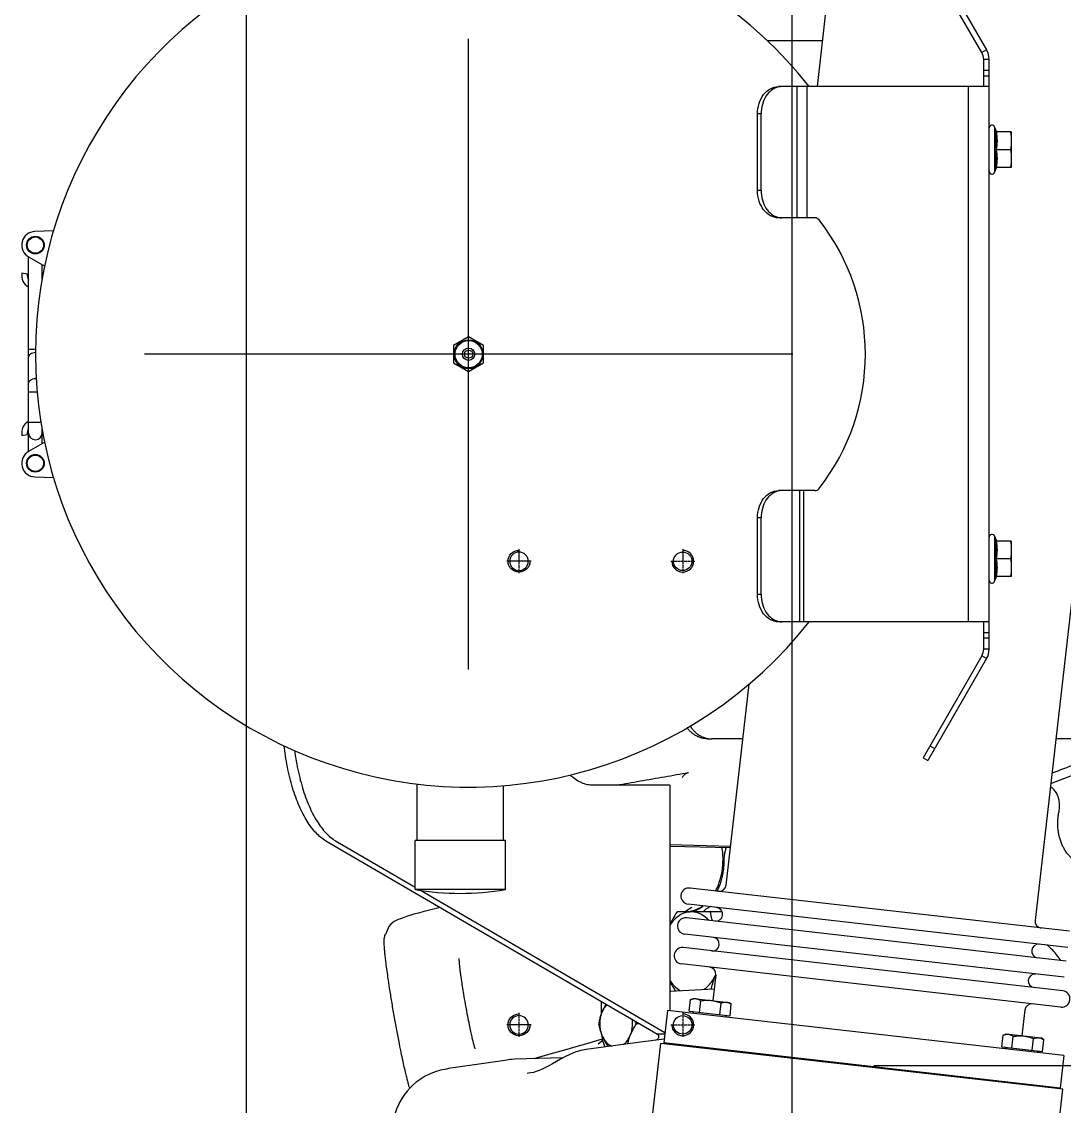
# Model space of a CAD drawing. Header units: millimetres. Extents: x 156850 to 204135, y 56350 to 74150.
# Drawn here: x 173967.8 to 174349.8, y 60517.2 to 60914.9 of the extents above; entities that cross this region are included whole.
import ezdxf

# ---------------------------------------------------------------- set-up
doc = ezdxf.new("R2010")
doc.units = ezdxf.units.MM
doc.header["$LTSCALE"] = 150
doc.linetypes.add('X-2F-PLAN$0$CENTER', pattern=[2, 1.25, -0.25, 0.25, -0.25])
doc.layers.add('-----33 Equipment', color=5, linetype='Continuous')

# ---------------------------------------------------------------- blocks, each defined once
blk = doc.blocks.new('X-2F-PLAN$0$screw_m8_l')
at = {"linetype": 'X-2F-PLAN$0$CENTER', "ltscale": 0.004064}
for p, q in [((0, -4.4), (0, 4.4)), ((-4.4, 0), (4.4, 0))]:
    blk.add_line(p, q, dxfattribs=at)
blk.add_circle((0, 0), 3.4)
blk.add_arc((0, 0), 4, 270, 180)
blk = doc.blocks.new('X-2F-PLAN$0$filter_oben')
at = {"color": 0, "linetype": 'Continuous'}
for p, q in [((1207.47, 6957.96), (1207.82, 6955.99)), ((1267.05, 6957.96), (1266.69, 6955.99)), ((1192.26, 6953.19), (1192.06, 6946.43)), ((1199.33, 6955.54), (1198.92, 6955.54)), ((1205.01, 6949.62), (1201.59, 6955.54)), ((1201.59, 6955.54), (1272.93, 6955.54)), ((1212.36, 6955.54), (1212.36, 6951.02)), ((1223.42, 6955.54), (1223.42, 6952.36)), ((1239.1, 6955.54), (1239.1, 6953.04)), ((1272.93, 6955.54), (1269.51, 6949.62)), ((1275.18, 6955.54), (1275.6, 6955.54)), ((1282.46, 6946.43), (1282.26, 6953.19)), ((1199.33, 6950.54), (1198.92, 6950.54)), ((1204.48, 6950.54), (1209.75, 6950.54)), ((1264.77, 6950.54), (1270.04, 6950.54)), ((1275.18, 6950.54), (1275.59, 6950.54)), ((1234.08, 6799.75), (1230.91, 6794.25)), ((1240.43, 6799.75), (1234.08, 6799.75)), ((1243.61, 6794.25), (1240.43, 6799.75)), ((1230.91, 6794.25), (1234.08, 6788.75)), ((1240.43, 6788.75), (1243.61, 6794.25)), ((1234.08, 6788.75), (1240.43, 6788.75)), ((1149.13, 6687.09), (1149.13, 6688.38)), ((1149.13, 6688.38), (1177.26, 6688.38)), ((1149.13, 6687.09), (1177.26, 6687.09)), ((1177.26, 6687.09), (1177.26, 6688.38)), ((1297.26, 6687.09), (1297.26, 6688.38)), ((1297.26, 6688.38), (1325.38, 6688.38)), ((1297.26, 6687.09), (1325.38, 6687.09)), ((1325.38, 6687.09), (1325.38, 6688.38)), ((1139.13, 6603.5), (1139.13, 6680.72)), ((1187.26, 6667.39), (1187.26, 6680.72)), ((1287.26, 6667.39), (1287.26, 6680.72)), ((1335.38, 6603.5), (1335.38, 6680.72)), ((1335.38, 6673.99), (1287.26, 6673.99)), ((1187.26, 6673.04), (1139.13, 6673.04)), ((1187.26, 6671.58), (1139.13, 6671.58)), ((1335.38, 6670.34), (1287.26, 6670.34)), ((1089.29, 6627.73), (1088.29, 6626)), ((1125.63, 6604.44), (1088.29, 6626)), ((1126.63, 6606.17), (1089.29, 6627.73)), ((1347.88, 6606.17), (1385.23, 6627.73)), ((1386.23, 6626), (1348.88, 6604.44)), ((1093.62, 6625.23), (1092.62, 6623.5)), ((1139.13, 6611.11), (1335.38, 6611.11)), ((1125.63, 6604.44), (1126.63, 6606.17)), ((1348.88, 6604.44), (1347.88, 6606.17)), ((1129.13, 6603.5), (1129.13, 6605.5)), ((1129.13, 6605.5), (1139.13, 6605.5)), ((1129.13, 6603.5), (1345.38, 6603.5)), ((1133.13, 6603.5), (1133.13, 6605.5)), ((1135.13, 6603.5), (1135.13, 6605.5)), ((1335.38, 6605.5), (1345.38, 6605.5)), ((1339.38, 6605.5), (1339.38, 6603.5)), ((1341.38, 6605.5), (1341.38, 6603.5)), ((1345.38, 6603.5), (1345.38, 6605.5)), ((1153.99, 6601.49), (1155.43, 6600.96)), ((1170.53, 6601.49), (1153.99, 6601.49)), ((1155.43, 6600.96), (1155.41, 6601.36)), ((1155.76, 6595.4), (1155.76, 6600.84)), ((1162.26, 6595.67), (1162.26, 6600.84)), ((1168.76, 6595.4), (1168.76, 6600.84)), ((1170.53, 6601.49), (1169.09, 6600.96)), ((1169.11, 6601.36), (1169.09, 6600.96)), ((1305.43, 6600.96), (1303.99, 6601.49)), ((1320.53, 6601.49), (1303.99, 6601.49)), ((1305.43, 6600.96), (1305.41, 6601.36)), ((1305.76, 6595.4), (1305.76, 6600.84)), ((1312.26, 6595.67), (1312.26, 6600.84)), ((1318.76, 6595.4), (1318.76, 6600.84)), ((1320.53, 6601.49), (1319.09, 6600.96)), ((1319.11, 6601.36), (1319.09, 6600.96)), ((1168.76, 6595.4), (1155.76, 6595.4)), ((1318.76, 6595.4), (1305.76, 6595.4))]:
    blk.add_line(p, q, dxfattribs=at)
for centre, radius in [((1197.26, 6953.04), 3.25), ((1197.26, 6953.04), 3), ((1277.26, 6953.04), 3.25), ((1277.26, 6953.04), 3), ((1237.26, 6794.25), 5.3), ((1237.26, 6794.25), 5), ((1237.26, 6794.25), 2.25), ((1237.26, 6794.25), 1.5)]:
    blk.add_circle(centre, radius, dxfattribs=at)
for centre, radius, start, end in [((1197.26, 6953.04), 5, 30, 178.2775), ((1208.36, 6953.04), 5, 30.0871, 100.314), ((1208.36, 6953.04), 3, 56.7467, 100.314), ((1266.16, 6953.04), 5, 79.686, 149.9129), ((1266.16, 6953.04), 3, 79.686, 123.2533), ((1277.26, 6953.04), 5, 1.7225, 150), ((1237.26, 6794.25), 158.75, 308.1867, 231.8133), ((1208.36, 6953.04), 2.5, 90, 270), ((1225.07, 6953.04), 3.28, 353.5079, 0.0015), ((1145.07, 6679.43), 5.94, 167.7899, 179.9545), ((1181.32, 6679.43), 5.94, 0.0455, 12.2101), ((1293.2, 6679.43), 5.94, 167.7899, 179.9545), ((1329.44, 6679.43), 5.94, 0.0455, 12.2101), ((1189.25, 6667.39), 1.99, 180.0271, 232.0564), ((1285.27, 6667.39), 1.99, 307.9436, 359.9729), ((1129.13, 6610.5), 5, 240, 270), ((1345.38, 6610.5), 5, 270, 300), ((1129.13, 6610.5), 7, 240, 270), ((1154.35, 6602.46), 1.04, 90, 250), ((1170.17, 6602.46), 1.04, 290, 90), ((1304.35, 6602.46), 1.04, 90, 250), ((1320.17, 6602.46), 1.04, 290, 90), ((1345.38, 6610.5), 7, 270, 300), ((1155.26, 6600.49), 0.5, 0, 70), ((1169.26, 6600.49), 0.5, 110, 180), ((1305.26, 6600.49), 0.5, 0, 70), ((1319.26, 6600.49), 0.5, 110, 180)]:
    blk.add_arc(centre, radius, start, end, dxfattribs=at)
blk.add_ellipse((1237.26, 6728.87), major_axis=(79.68, 7.18), ratio=1, start_param=-2.323644, end_param=-0.997802, dxfattribs=at)
for points, start_tangent, end_tangent in [([(1226.46, 6955.54), (1227.18, 6955.35), (1227.8, 6954.81), (1228.21, 6954), (1228.35, 6953.04)], (1, 0), (0, -1)), ([(1236.06, 6955.54), (1236.79, 6955.35), (1237.4, 6954.81), (1237.82, 6954), (1237.96, 6953.04)], (1, 0), (0, -1)), ([(1139.13, 6680.72), (1139.9, 6683.65), (1142.06, 6686.14), (1145.31, 6687.8), (1149.13, 6688.38)], (0, 1), (1, 0)), ([(1149.13, 6687.09), (1145.69, 6686.62), (1142.67, 6685.28), (1140.44, 6683.21), (1139.27, 6680.68)], (-1, 0), (-0.211309, -0.977419)), ([(1177.26, 6688.38), (1181.09, 6687.8), (1184.33, 6686.14), (1186.5, 6683.65), (1187.26, 6680.72)], (1, 0), (0, -1)), ([(1187.12, 6680.68), (1185.96, 6683.21), (1183.73, 6685.28), (1180.7, 6686.62), (1177.26, 6687.09)], (-0.211309, 0.977419), (-1, 0)), ([(1287.26, 6680.72), (1288.02, 6683.65), (1290.19, 6686.14), (1293.43, 6687.8), (1297.26, 6688.38)], (0, 1), (1, 0)), ([(1297.26, 6687.09), (1293.81, 6686.62), (1290.79, 6685.28), (1288.56, 6683.21), (1287.39, 6680.68)], (-1, 0), (-0.211309, -0.977419)), ([(1325.38, 6688.38), (1329.21, 6687.8), (1332.45, 6686.14), (1334.62, 6683.65), (1335.38, 6680.72)], (1, 0), (0, -1)), ([(1335.25, 6680.68), (1334.08, 6683.21), (1331.85, 6685.28), (1328.83, 6686.62), (1325.38, 6687.09)], (-0.211309, 0.977419), (-1, 0)), ([(1155.41, 6601.36), (1158.84, 6600.96), (1162.26, 6601.36)], (0.978182, -0.207751), (0.977723, 0.209898)), ([(1155.76, 6600.84), (1155.65, 6601.16), (1155.41, 6601.36)], (0, 1), (-0.919946, 0.392044)), ([(1155.76, 6600.84), (1159.01, 6600.5), (1162.26, 6600.84)], (0.980846, -0.194784), (0.980846, 0.194785)), ([(1162.26, 6600.84), (1162.26, 6601.01), (1162.26, 6601.36)], (0.005342, 0.999986), (0.065616, 0.997845)), ([(1162.26, 6601.36), (1165.67, 6600.96), (1169.11, 6601.36)], (0.977723, -0.209898), (0.978182, 0.207751)), ([(1162.26, 6600.84), (1165.51, 6600.5), (1168.76, 6600.84)], (0.980846, -0.194784), (0.980846, 0.194784)), ([(1168.76, 6600.84), (1168.86, 6601.16), (1169.11, 6601.36)], (0.005342, 0.999986), (0.923771, 0.382946)), ([(1305.41, 6601.36), (1308.84, 6600.96), (1312.26, 6601.36)], (0.978182, -0.207751), (0.977723, 0.209898)), ([(1305.76, 6600.84), (1305.65, 6601.16), (1305.41, 6601.36)], (0, 1), (-0.919946, 0.392044)), ([(1305.76, 6600.84), (1309.01, 6600.5), (1312.26, 6600.84)], (0.980846, -0.194784), (0.980846, 0.194785)), ([(1312.26, 6600.84), (1312.26, 6601.01), (1312.26, 6601.36)], (0.005342, 0.999986), (0.065616, 0.997845)), ([(1312.26, 6601.36), (1315.67, 6600.96), (1319.11, 6601.36)], (0.977723, -0.209898), (0.978182, 0.207751)), ([(1312.26, 6600.84), (1315.51, 6600.5), (1318.76, 6600.84)], (0.980846, -0.194784), (0.980846, 0.194784)), ([(1318.76, 6600.84), (1318.86, 6601.16), (1319.11, 6601.36)], (0.005342, 0.999986), (0.923771, 0.382946)), ([(1159.01, 6595.4), (1155.76, 6595.67)], (-1, 0), (-0.988244, 0.152882)), ([(1162.26, 6595.67), (1159.01, 6595.4)], (-0.988244, -0.152882), (-1, 0)), ([(1165.51, 6595.4), (1162.26, 6595.67)], (-1, 0), (-0.988244, 0.152882)), ([(1168.76, 6595.67), (1165.51, 6595.4)], (-0.988244, -0.152882), (-1, 0)), ([(1309.01, 6595.4), (1305.76, 6595.67)], (-1, 0), (-0.988244, 0.152882)), ([(1312.26, 6595.67), (1309.01, 6595.4)], (-0.988244, -0.152882), (-1, 0)), ([(1315.51, 6595.4), (1312.26, 6595.67)], (-1, 0), (-0.988244, 0.152882)), ([(1318.76, 6595.67), (1315.51, 6595.4)], (-0.988244, -0.152882), (-1, 0))]:
    blk.add_spline(points, degree=3, dxfattribs=dict(at, start_tangent=start_tangent, end_tangent=end_tangent))
blk = doc.blocks.new('X-2F-PLAN$0$A$C73FA2420')
at = {"color": 0, "linetype": 'X-2F-PLAN$0$CENTER', "ltscale": 4}
for p, q in [((1038.74, 1387.96), (1038.74, 1625.51)), ((923.09, 1506.73), (1154.39, 1506.73))]:
    blk.add_line(p, q, dxfattribs=at)
at = {"color": 0, "linetype": 'Continuous'}
for p, q in [((860.31, 1559.12), (789.46, 1437.55)), ((860.31, 1555.49), (843.28, 1526.28)), ((828.27, 1536.27), (825.98, 1537.26)), ((831.06, 1533.29), (830.69, 1533.97)), ((842.16, 1524.36), (789.97, 1434.8)), ((835.88, 1517.2), (834.22, 1523.57)), ((842.4, 1526.28), (860.4, 1526.28)), ((842.4, 1493.28), (842.4, 1526.28)), ((860.4, 1493.28), (860.4, 1526.28)), ((860.4, 1525.65), (881.12, 1525.65)), ((842.4, 1493.28), (860.4, 1493.28)), ((860.4, 1493.9), (880.51, 1493.9)), ((780.71, 1472.19), (780.19, 1489.87)), ((775.02, 1485.33), (775.02, 1485.33)), ((880.73, 1432.99), (880.73, 1461.52)), ((801.45, 1458.12), (796.85, 1458.12)), ((793.23, 1444.03), (793.23, 1445.21)), ((748.91, 1440.59), (786.04, 1436.36)), ((769.24, 1288.95), (786.04, 1436.36)), ((789.46, 1434.86), (789.46, 1437.55)), ((769.51, 1290.56), (785.92, 1434.63)), ((769.65, 1289.91), (786.21, 1435.23)), ((781.58, 1288.56), (798.13, 1433.87)), ((785.92, 1434.63), (786.14, 1434.61)), ((798.13, 1433.87), (786.21, 1435.23)), ((880.73, 1432.99), (798.03, 1432.99)), ((805.22, 1432.99), (806.03, 1416.74)), ((857.7, 1410.85), (858.28, 1432.99)), ((858.28, 1410.79), (858.88, 1432.99)), ((799.32, 1289.68), (815.17, 1428.78)), ((805.28, 1289), (821.13, 1428.1)), ((834.23, 1413.81), (834.23, 1430.35)), ((784.61, 1423.84), (784.69, 1423.83)), ((797.82, 1425.86), (796.13, 1410.95)), ((797.82, 1425.86), (802.07, 1425.38)), ((802.53, 1424.32), (801.06, 1411.4)), ((802.07, 1425.38), (802.53, 1424.32)), ((810.25, 1288.44), (826.1, 1427.54)), ((816.21, 1287.76), (832.06, 1426.86)), ((821.18, 1287.19), (837.03, 1426.29)), ((827.14, 1286.51), (842.99, 1425.61)), ((834.23, 1427.53), (834.7, 1426.9)), ((834.23, 1426.65), (834.74, 1424.61)), ((834.7, 1426.9), (836.01, 1425)), ((797.4, 1422.13), (801.64, 1421.65)), ((783.7, 1415.89), (783.78, 1415.88)), ((811.21, 1416.15), (801.72, 1417.23)), ((897.73, 1419.22), (897.73, 1417.68)), ((897.73, 1406.29), (897.73, 1417.68)), ((796.55, 1414.68), (800.79, 1414.19)), ((917.7, 1404.02), (844, 1412.42)), ((796.13, 1410.95), (800.37, 1410.47)), ((800.37, 1410.47), (801.06, 1411.4)), ((1153.73, 1397.29), (1153.73, 1377.13)), ((1426.09, 1346.09), (1136.86, 1379.05)), ((771.56, 1309.32), (771.64, 1309.31)), ((784.78, 1311.35), (783.08, 1296.43)), ((784.78, 1311.35), (789.02, 1310.86)), ((789.48, 1309.8), (788.01, 1296.88)), ((789.02, 1310.86), (789.48, 1309.8)), ((784.35, 1307.62), (788.59, 1307.13)), ((770.66, 1301.37), (770.74, 1301.37)), ((798.31, 1302.88), (788.82, 1303.96)), ((783.5, 1300.16), (787.74, 1299.68)), ((787.32, 1295.95), (788.01, 1296.88)), ((1413.18, 1232.83), (831.09, 1299.15)), ((783.08, 1296.43), (787.32, 1295.95)), ((881.35, 1293.42), (885.37, 1282.81)), ((752.41, 1290.86), (769.24, 1288.95)), ((769.51, 1290.56), (769.72, 1290.54)), ((781.58, 1288.56), (769.65, 1289.91)), ((897.73, 1274.36), (897.73, 1291.56))]:
    blk.add_line(p, q, dxfattribs=at)
for points in [[(830.69, 1533.97), (830.27, 1534.63), (829.71, 1535.28), (828.91, 1535.93), (828.27, 1536.27)], [(763.68, 1532.37), (761.86, 1533.16), (759.72, 1533.92), (758.44, 1534.3)], [(777.2, 1511.5), (777.06, 1512.46), (776.91, 1513.36), (776.77, 1514.17), (776.63, 1514.9), (776.49, 1515.6), (776.33, 1516.3), (776.15, 1517.03), (775.94, 1517.8), (775.68, 1518.65), (775.36, 1519.57), (774.97, 1520.56), (774.5, 1521.6), (773.96, 1522.66), (773.32, 1523.76), (772.59, 1524.87), (771.76, 1525.99), (770.81, 1527.1), (769.74, 1528.2), (768.56, 1529.26), (767.25, 1530.28), (765.83, 1531.22), (764.3, 1532.07), (763.68, 1532.37)], [(834.22, 1523.57), (833.81, 1525.11), (833.35, 1526.78), (832.91, 1528.26), (832.5, 1529.56), (832.12, 1530.7), (831.75, 1531.68), (831.41, 1532.54), (831.06, 1533.29)], [(780.06, 1491.38), (779.77, 1493.52), (778.45, 1502.86), (777.2, 1511.5)], [(780.19, 1489.87), (780.1, 1491.06), (780.06, 1491.38)], [(783.81, 1463.72), (783.44, 1465.62), (782.81, 1467.64), (782, 1469.62), (781.11, 1471.43), (780.24, 1473.05), (779.4, 1474.55), (778.58, 1475.98), (777.83, 1477.34), (777.16, 1478.61), (776.58, 1479.8), (776.09, 1480.92), (775.69, 1481.99), (775.38, 1483.01), (775.17, 1483.95), (775.05, 1484.8), (775.02, 1485.33)], [(787.56, 1457.73), (787.28, 1458.67), (786, 1463.08), (784.75, 1467.4), (783.55, 1471.61), (782.39, 1475.69), (781.3, 1479.57), (780.39, 1482.85)], [(787.57, 1435.08), (786.45, 1443.73), (783.81, 1463.72)], [(787.19, 1457.65), (786.82, 1457.97), (786.09, 1458.74), (785.7, 1459.24)]]:
    blk.add_lwpolyline(points, dxfattribs=at)
for centre, radius, start, end in [((941.03, 1509.78), 100, 170.5028, 189.4972), ((782.36, 1429), 2.9, 340.5838, 353.5), ((818.15, 1428.44), 3, 353.5, 173.5), ((829.08, 1427.2), 3, 353.5, 173.5), ((840.01, 1425.95), 3, 353.5, 173.5), ((797.1, 1424.78), 0.6, 263.5, 353.5), ((811.49, 1418.63), 2.5, 263.5, 353.5), ((822.42, 1417.39), 2.5, 173.5, 353.5), ((833.35, 1416.14), 2.5, 173.5, 353.5), ((795.66, 1412.16), 0.6, 353.5, 83.5), ((844.28, 1414.9), 2.5, 173.5, 263.5), ((784.05, 1310.27), 0.6, 263.5, 353.5), ((798.02, 1300.4), 2.5, 353.5, 83.5), ((808.95, 1299.15), 2.5, 353.5, 173.5), ((767.3, 1296.85), 2.9, 353.5, 6.4162), ((782.61, 1297.65), 0.6, 353.5, 83.5), ((819.88, 1297.91), 2.5, 353.5, 173.5), ((830.81, 1296.66), 2.5, 83.5, 173.5), ((802.3, 1289.34), 3, 173.5, 353.5)]:
    blk.add_arc(centre, radius, start, end, dxfattribs=at)
for points, knots in [([(860.31, 1559.12), (860.68, 1559.75), (861.56, 1561), (863.2, 1562.74), (865.19, 1564.41), (867.52, 1566), (870.17, 1567.49), (873.13, 1568.88), (876.36, 1570.16), (879.84, 1571.31), (883.55, 1572.32), (887.46, 1573.19), (891.34, 1573.88), (893.92, 1574.24), (895.13, 1574.38)], [0, 0, 0, 0, 2.187566, 4.566693, 7.158984, 9.975262, 13.017736, 16.281801, 19.757438, 23.430281, 27.282438, 31.293148, 35.439321, 39.096607, 39.096607, 39.096607, 39.096607]), ([(893.38, 1570.53), (892.75, 1570.45), (890.76, 1570.15), (887.46, 1569.57), (883.55, 1568.7), (879.84, 1567.68), (876.36, 1566.53), (873.13, 1565.26), (870.17, 1563.87), (867.52, 1562.38), (865.19, 1560.79), (863.2, 1559.12), (861.56, 1557.37), (860.68, 1556.12), (860.31, 1555.49)], [15.529989, 15.529989, 15.529989, 15.529989, 17.420908, 21.567081, 25.577791, 29.429948, 33.102791, 36.578428, 39.842493, 42.884967, 45.701245, 48.293536, 50.672663, 52.860229, 52.860229, 52.860229, 52.860229]), ([(880.73, 1461.52), (880.73, 1462.24), (880.92, 1463.72), (881.72, 1465.89), (882.94, 1467.82), (883.93, 1468.98), (884.42, 1469.49)], [0, 0, 0, 0, 2.163193, 4.425158, 6.869049, 8.986253, 8.986253, 8.986253, 8.986253]), ([(897.73, 1419.22), (897.73, 1419.62), (897.79, 1420.43), (898.05, 1421.62), (898.47, 1422.77), (899.05, 1423.85), (899.78, 1424.86), (900.65, 1425.77), (901.32, 1426.32), (901.69, 1426.57), (901.71, 1426.59)], [0, 0, 0, 0, 1.208052, 2.421694, 3.63825, 4.868583, 6.106689, 7.36005, 8.626466, 8.700963, 8.700963, 8.700963, 8.700963]), ([(902.36, 1425.47), (902.12, 1425.33), (901.52, 1424.95), (900.65, 1424.24), (899.78, 1423.33), (899.05, 1422.32), (898.47, 1421.23), (898.08, 1420.18), (897.92, 1419.49), (897.87, 1419.19)], [5.622113, 5.622113, 5.622113, 5.622113, 6.476459, 7.742875, 8.996237, 10.234342, 11.464676, 12.681231, 13.592338, 13.592338, 13.592338, 13.592338])]:
    blk.add_open_spline(points, degree=3, knots=knots, dxfattribs=at)
for points, start_tangent, end_tangent in [([(769.62, 1528.31), (770.13, 1528.48), (771.12, 1528.77), (772.38, 1529.11), (773.98, 1529.52), (776.03, 1530.01), (778.62, 1530.59), (781.88, 1531.29), (785.96, 1532.11), (790.9, 1533.06), (796.15, 1534.01), (801.41, 1534.91), (806.25, 1535.69), (810.23, 1536.29), (813.45, 1536.74), (816.02, 1537.07), (818.06, 1537.31), (819.69, 1537.48), (820.98, 1537.59), (822.01, 1537.66), (822.83, 1537.69), (823.51, 1537.69), (824.11, 1537.67), (824.67, 1537.62), (825.27, 1537.5), (825.98, 1537.26)], (0.949713, 0.313122), (0.91822, -0.39607)), ([(784.07, 1504.33), (784.06, 1504.32), (784.43, 1504.45), (784.96, 1504.61), (785.76, 1504.84), (786.87, 1505.12), (788.37, 1505.47), (790.33, 1505.91), (792.85, 1506.44), (796.02, 1507.06), (799.62, 1507.73), (803.22, 1508.35), (806.32, 1508.86), (808.89, 1509.25), (810.98, 1509.55), (812.66, 1509.78), (814, 1509.94), (815.05, 1510.05), (815.85, 1510.12), (816.46, 1510.17), (816.89, 1510.19), (817.18, 1510.2)], (-0.847908, -0.530143), (0.019752, 0.999805)), ([(788.97, 1457.98), (787.95, 1457.83), (786.42, 1457.47), (784.97, 1456.97), (784.71, 1456.86)], (-0.992372, -0.123279), (-0.920843, -0.389935)), ([(788.98, 1457.89), (787.59, 1457.25), (786.16, 1456.49), (784.87, 1455.7)], (-0.92582, -0.377964), (-0.842883, -0.538097)), ([(788.98, 1457.89), (787.55, 1457.15), (786.36, 1456.22), (785.47, 1455.13), (785.03, 1454.25)], (-0.92582, -0.377964), (-0.357253, -0.934008)), ([(789.34, 1458.03), (788.97, 1457.98)], (-0.994805, -0.101795), (-0.992372, -0.123279)), ([(789.43, 1458.06), (788.98, 1457.89)], (-0.94288, -0.333133), (-0.92582, -0.377964)), ([(789.34, 1458.03), (788.98, 1457.89)], (-0.933111, -0.359588), (-0.92582, -0.377964)), ([(793.23, 1459.09), (791.8, 1458.79), (790.38, 1458.4), (789.34, 1458.03)], (-0.985438, -0.170033), (-0.933111, -0.359588)), ([(797.48, 1457.89), (795.86, 1458.4), (794.12, 1458.66), (792.35, 1458.66), (790.61, 1458.4), (789.43, 1458.06)], (-0.92582, 0.377964), (-0.94288, -0.333133)), ([(797.48, 1457.89), (796.09, 1458.4), (794.66, 1458.79), (793.23, 1459.09)], (-0.92582, 0.377964), (-0.985438, 0.170033)), ([(800.45, 1456.41), (800.3, 1456.49), (798.88, 1457.25), (797.48, 1457.89)], (-0.863402, 0.504517), (-0.92582, 0.377964)), ([(800.26, 1456.07), (800.11, 1456.22), (798.92, 1457.15), (797.48, 1457.89)], (-0.693879, 0.720092), (-0.92582, 0.377964)), ([(880.73, 1452.57), (882.25, 1443.86), (883.81, 1434.96), (885.35, 1426.18)], (0.171631, -0.985161), (0.173242, -0.984879)), ([(785.59, 1450.05), (786.36, 1449.15), (787.55, 1448.22), (788.98, 1447.48)], (0.567531, -0.823352), (0.92582, -0.377964)), ([(785.83, 1448.46), (786.16, 1448.38), (787.59, 1447.99), (788.98, 1447.48)], (0.97615, -0.217096), (0.92582, -0.377964)), ([(788.98, 1447.48), (790.61, 1446.97), (792.35, 1446.71), (794.12, 1446.71), (794.86, 1446.78)], (0.92582, -0.377964), (0.990595, 0.136824)), ([(788.98, 1447.48), (790.38, 1446.84), (791.8, 1446.08), (793.23, 1445.21)], (0.92582, -0.377964), (0.84076, -0.541408)), ([(793.23, 1445.21), (794.3, 1445.87)], (0.84076, 0.541408), (0.859203, 0.511634)), ([(787.16, 1438.21), (787.45, 1437.76), (787.74, 1437.41), (788.02, 1437.16), (788.31, 1437.02), (788.54, 1436.99)], (0.503699, -0.863879), (0.999995, -0.00303)), ([(788.54, 1436.99), (788.6, 1436.99), (788.88, 1437.07), (789.17, 1437.26), (789.46, 1437.55)], (0.999995, -0.00303), (0.640593, 0.767881)), ([(805.23, 1432.6), (805.23, 1432.99)], (0, 1), (-0.026218, 0.999656)), ([(808.78, 1433), (806.76, 1431.9), (805.31, 1431.03)], (-0.889837, -0.456278), (-0.850907, -0.525316)), ([(809.1, 1433), (807.1, 1431.41), (805.53, 1429.49), (805.37, 1429.23)], (-0.839315, -0.543645), (-0.505007, -0.863115)), ([(834.23, 1425.18), (833.91, 1427.38), (832.94, 1429.49), (831.37, 1431.41), (829.37, 1433)], (0, 1), (-0.839272, 0.543712)), ([(834.23, 1430.35), (831.71, 1431.9), (829.69, 1433)], (-0.84076, 0.541408), (-0.889837, 0.456278)), ([(883.52, 1428.54), (883.84, 1428.27), (884.16, 1427.99), (884.46, 1427.71), (884.73, 1427.42), (884.96, 1427.12), (885.14, 1426.82), (885.27, 1426.51), (885.35, 1426.18)], (0.767704, -0.640804), (0.173262, -0.984876)), ([(802.07, 1425.38), (802.26, 1424.87), (802.39, 1424.38)], (0.398749, -0.91706), (0.191012, -0.981588)), ([(802.39, 1424.38), (802.4, 1424.3)], (0.191012, -0.981588), (0.167386, -0.985891)), ([(802.4, 1424.3), (802.45, 1423.91), (802.43, 1423.45)], (0.167386, -0.985891), (-0.113203, -0.993572)), ([(831.15, 1418.74), (831.37, 1418.94), (832.94, 1420.86), (833.91, 1422.98), (834.23, 1425.18)], (0.7338, 0.679366), (0, 1)), ([(834.24, 1426.55), (834.27, 1426.17), (834.39, 1425.2)], (0.041031, -0.999158), (0.181914, -0.983314)), ([(834.39, 1425.2), (834.49, 1424.75)], (0.181914, -0.983314), (0.227794, -0.973709)), ([(834.49, 1424.75), (834.54, 1424.55)], (0.227794, -0.973709), (0.248328, -0.968676)), ([(834.54, 1424.55), (834.92, 1423.36), (835.57, 1422), (836.39, 1420.73)], (0.248328, -0.968676), (0.593793, -0.804618)), ([(834.74, 1424.61), (835.45, 1422.65), (836.41, 1421.01)], (0.241955, -0.970288), (0.5713, -0.820741)), ([(802.43, 1423.45), (802.34, 1423), (802.18, 1422.55), (801.94, 1422.1), (801.64, 1421.65)], (-0.113203, -0.993572), (-0.594823, -0.803857)), ([(801.64, 1421.65), (801.78, 1420.67), (801.86, 1419.71), (801.86, 1418.78), (801.79, 1417.86)], (0.166805, -0.98599), (-0.113203, -0.993572)), ([(805.8, 1420.46), (807.1, 1418.94), (809.2, 1417.29), (811.24, 1416.2)], (0.575006, -0.818149), (0.913508, -0.406821)), ([(836.19, 1418.14), (835.45, 1419.38), (834.31, 1420.82)], (-0.450751, 0.89265), (-0.678497, 0.734603)), ([(801.79, 1417.86), (801.65, 1416.94), (801.44, 1416.04), (801.15, 1415.12), (800.79, 1414.19)], (-0.113203, -0.993572), (-0.384329, -0.923196)), ([(805.98, 1417.77), (806.76, 1417.59), (809.27, 1416.89), (811.23, 1416.19)], (0.977191, -0.212362), (0.93173, -0.363151)), ([(811.23, 1416.19), (811.31, 1416.16)], (0.93173, -0.363151), (0.930799, -0.365531)), ([(811.24, 1416.2), (811.43, 1416.12)], (0.913508, -0.406821), (0.918362, -0.395741)), ([(830.97, 1417.4), (831.71, 1417.59), (834.23, 1418.11)], (0.96733, 0.253522), (0.985438, 0.170033)), ([(841.92, 1416.27), (842.06, 1416.19), (844.47, 1415.1), (847.09, 1414.29), (849.85, 1413.75), (852.69, 1413.52), (855.54, 1413.59), (857.78, 1413.86)], (0.879796, -0.475351), (0.986597, 0.163176)), ([(897.87, 1419.19), (897.82, 1418.89), (897.73, 1417.68)], (-0.175968, -0.984396), (0, -1)), ([(801.16, 1412.26), (801.07, 1411.81), (800.9, 1411.36), (800.67, 1410.92), (800.37, 1410.47)], (-0.113203, -0.993572), (-0.594823, -0.803857)), ([(800.79, 1414.19), (800.99, 1413.69), (801.11, 1413.2), (801.17, 1412.73), (801.16, 1412.26)], (0.398749, -0.91706), (-0.113203, -0.993572)), ([(841.93, 1415.57), (841.85, 1415.62)], (-0.89549, 0.445081), (-0.888374, 0.45912)), ([(841.93, 1415.57), (843.63, 1414.82), (845.43, 1414.19), (847.31, 1413.69), (849.25, 1413.33), (851.23, 1413.12), (853.23, 1413.05)], (0.89549, -0.445081), (1, 0)), ([(853.23, 1413.05), (854.52, 1412.99), (855.8, 1412.82), (857.03, 1412.53), (857.74, 1412.31)], (1, 0), (0.94564, -0.325216)), ([(789.38, 1308.93), (789.29, 1308.48), (789.13, 1308.03), (788.9, 1307.58), (788.59, 1307.13)], (-0.113203, -0.993572), (-0.594823, -0.803857)), ([(789.02, 1310.86), (789.21, 1310.36), (789.34, 1309.87)], (0.398749, -0.91706), (0.191012, -0.981588)), ([(789.34, 1309.87), (789.36, 1309.78)], (0.191012, -0.981588), (0.167386, -0.985891)), ([(789.36, 1309.78), (789.4, 1309.39), (789.38, 1308.93)], (0.167386, -0.985891), (-0.113203, -0.993572)), ([(788.59, 1307.13), (788.73, 1306.15), (788.81, 1305.19), (788.81, 1304.26), (788.75, 1303.34)], (0.166805, -0.98599), (-0.113203, -0.993572)), ([(788.75, 1303.34), (788.6, 1302.43), (788.39, 1301.52), (788.1, 1300.61), (787.74, 1299.68)], (-0.113203, -0.993572), (-0.384329, -0.923196)), ([(788.11, 1297.75), (788.02, 1297.29), (787.86, 1296.85), (787.62, 1296.4), (787.32, 1295.95)], (-0.113203, -0.993572), (-0.594823, -0.803857)), ([(787.74, 1299.68), (787.94, 1299.17), (788.07, 1298.68), (788.12, 1298.21), (788.11, 1297.75)], (0.398749, -0.91706), (-0.113203, -0.993572)), ([(816.74, 1289.94), (818.77, 1291.44), (820.6, 1293.09), (822.04, 1294.67)], (0.83077, 0.556616), (0.635355, 0.77222)), ([(871.08, 1290.37), (871.98, 1290.22), (872.9, 1290.15), (873.83, 1290.17), (874.74, 1290.27), (875.63, 1290.45), (876.48, 1290.7), (877.28, 1291.03), (878.01, 1291.43), (878.67, 1291.9), (879.23, 1292.41), (879.7, 1292.98), (880.06, 1293.57)], (0.977809, -0.209498), (0.450861, 0.892594)), ([(888.94, 1282.81), (888.31, 1284.46), (885.07, 1293)], (-0.354904, 0.934903), (-0.35491, 0.934901)), ([(816.43, 1289.72), (816.74, 1289.94)], (0.816445, 0.577423), (0.83077, 0.556616)), ([(851.75, 1280.78), (851.79, 1281.17), (852.03, 1282.33), (852.46, 1283.47), (853.05, 1284.57), (853.82, 1285.61), (854.74, 1286.59), (855.81, 1287.49), (857.02, 1288.3), (858.34, 1289.01), (859.77, 1289.61), (861.29, 1290.1), (862.87, 1290.47), (864.5, 1290.71), (866.15, 1290.82), (867.82, 1290.8), (869.47, 1290.65), (871.08, 1290.37)], (0.073977, 0.99726), (0.977809, -0.209498))]:
    blk.add_spline(points, degree=3, dxfattribs=dict(at, start_tangent=start_tangent, end_tangent=end_tangent))
at = {"color": 0}
blk.add_blockref('X-2F-PLAN$0$filter_oben', (-198.52, -5287.52), dxfattribs=at)
blk.add_blockref('X-2F-PLAN$0$filter_oben', (-198.52, -5287.52), dxfattribs=at)
blk = doc.blocks.new('X-2F-PLAN$0$zw$C47F')
at = {"layer": '-----33 Equipment'}
for p, q in [((6141.06, 2436.3), (159.78, 2436.3)), ((5540.86, 2236.3), (3625.86, 2236.3)), ((3675.86, 1166.3), (3675.86, 2206.3))]:
    blk.add_line(p, q, dxfattribs=at)
blk.add_blockref('X-2F-PLAN$0$A$C73FA2420', (2898.05, 848.02), dxfattribs=at)
at = {"layer": '-----33 Equipment', "xscale": -1}
for p in [(3690.86, 2336.3), (3860.86, 2336.3)]:
    blk.add_blockref('X-2F-PLAN$0$screw_m8_l', p, dxfattribs=at)
at = {"layer": '-----33 Equipment', "rotation": 180}
for p in [(3690.86, 2276.3), (3860.86, 2276.3)]:
    blk.add_blockref('X-2F-PLAN$0$screw_m8_l', p, dxfattribs=at)

msp = doc.modelspace()

# ---------------------------------------------------------------- block references
at = {"layer": '-----33 Equipment', "rotation": 90.00000000000001}
msp.add_blockref('X-2F-PLAN$0$zw$C47F', (176486.3, 56856.22), dxfattribs=at)

doc.saveas('drawing.dxf')
